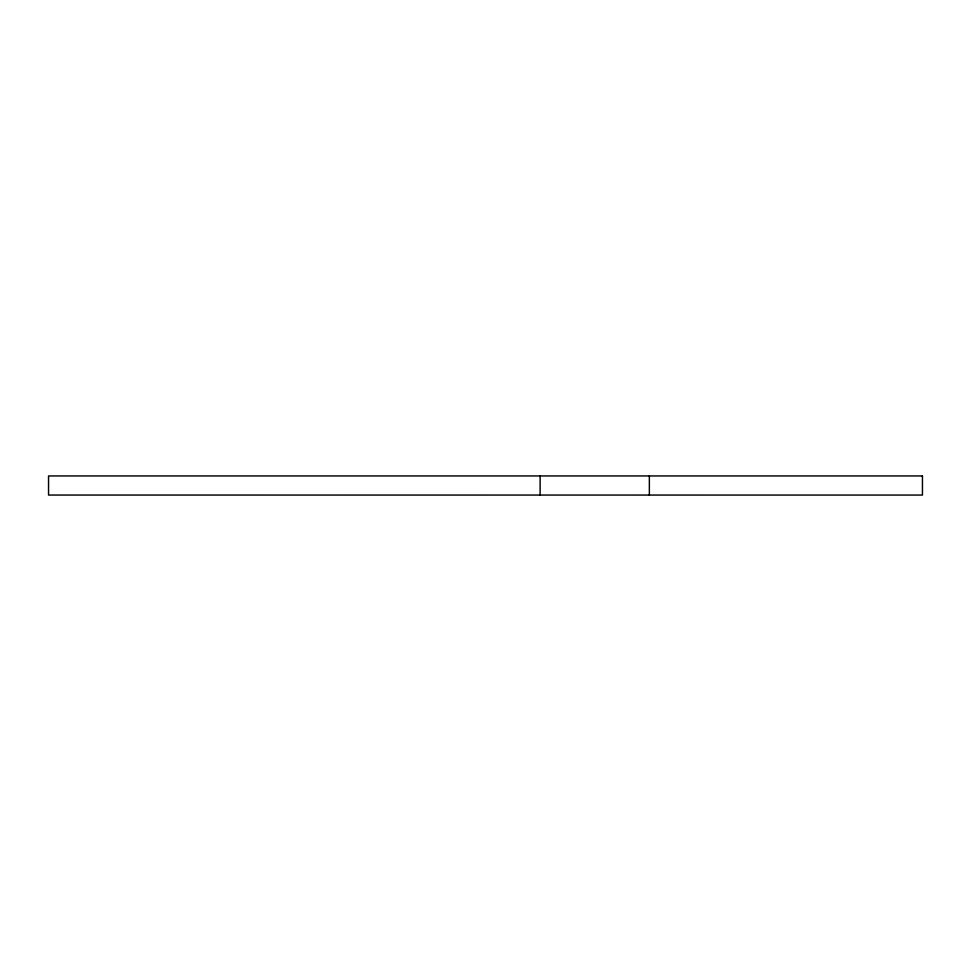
<?xml version="1.0" encoding="UTF-8"?>
<svg xmlns="http://www.w3.org/2000/svg" width="971" height="971" viewBox="0 0 971 971"><rect width="100%" height="100%" fill="white"/><g stroke="black" fill="none" stroke-linecap="round" stroke-linejoin="round"><path stroke-width="1.46" d="M649.356 475.936L649.356 495.052M540.119 475.948L540.119 495.064M922.45 475.948L48.55 475.948L48.55 495.052L922.45 495.064L922.45 475.948"/></g></svg>
